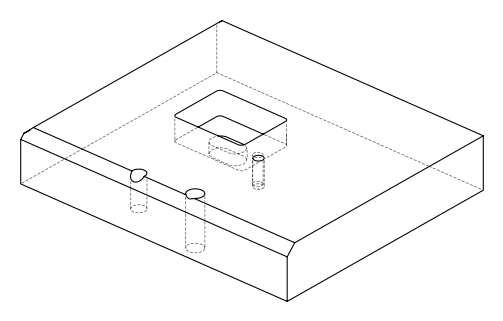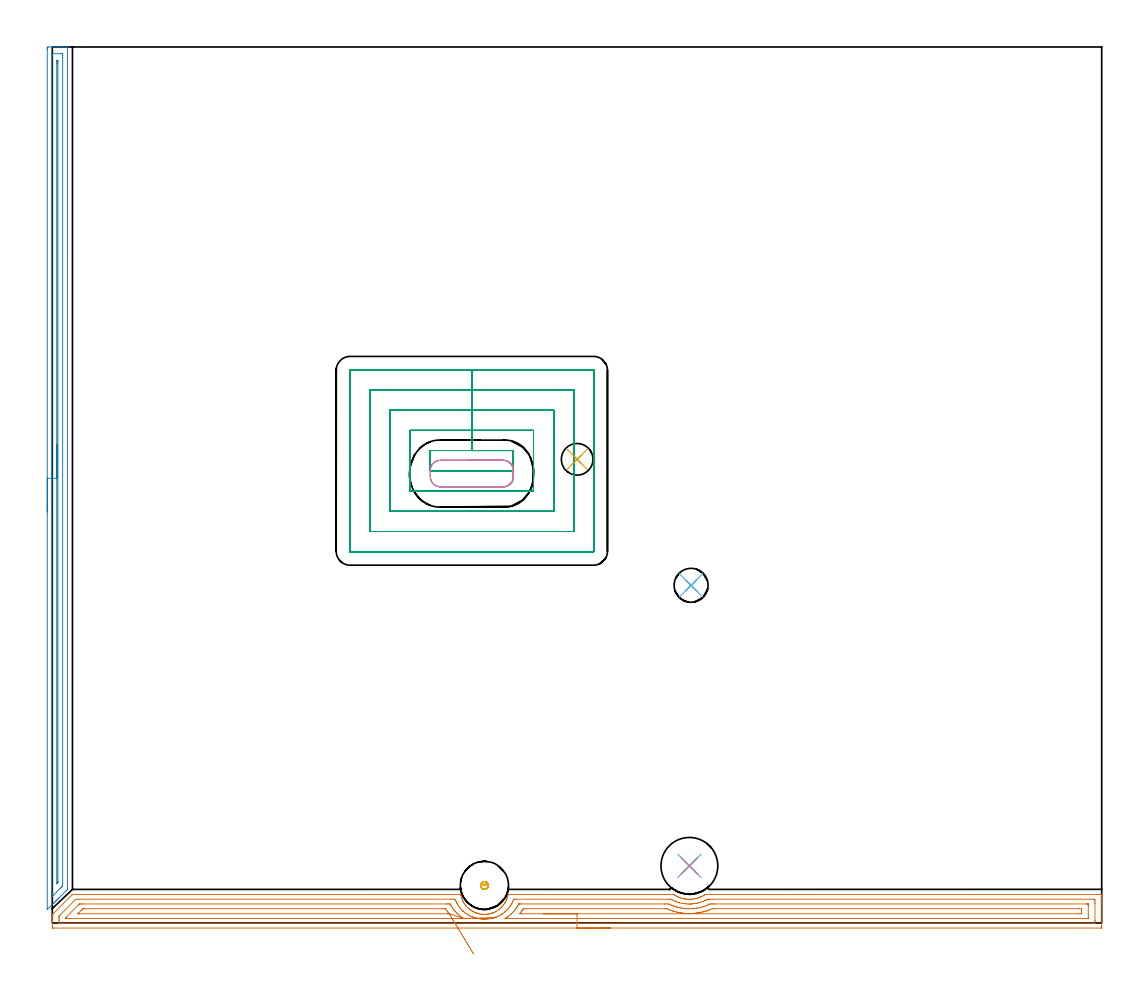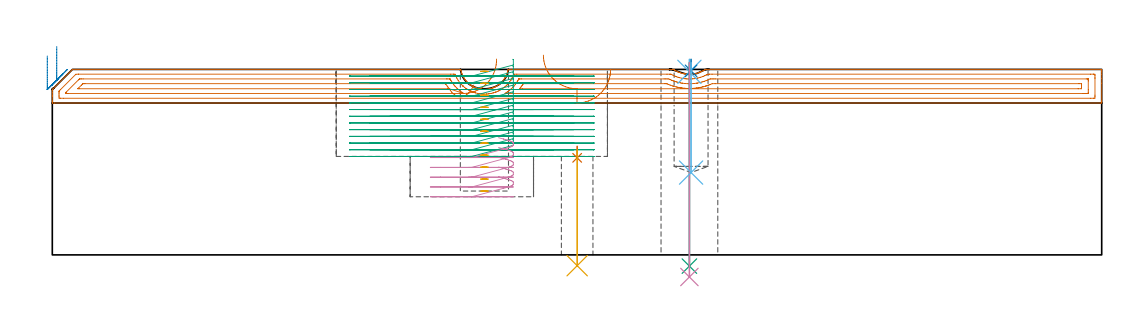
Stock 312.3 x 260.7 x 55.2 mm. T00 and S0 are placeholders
(PLAN: 12 operations, 7 tool changes, 41 min)
(1 AREA_MILL | FG_CHAMFER_SURFACE | UGT0205_001 | 10.16 min | 15621 mm3)
(2 AREA_MILL_1 | FG_CHAMFER_SURFACE_1 | UGT0205_001 | 6.24 min | 4547 mm3)
(3 MILL_RECTANGULAR_POCKET | POCKET_RECTANGULAR_STRAIGHT | NXT0201_009 | Follow Part, ap 2, ae 75% | 22.18 min | 129449 mm3)
(4 MILL_RECTANGULAR_POCKET_1 | POCKET_RECTANGULAR_STRAIGHT_1 | UGT0201_130 | Follow Part, ap 3, ae 75% | 1.08 min | 7922 mm3)
(5 MILL_BLIND_HOLE_FROM_SOLID_MATERIAL | STEP1POCKET | UGT0201_130 | Spiral | 0.49 min | 5665 mm3)
(6 SPOT_DRILL | STEP1HOLE | NXT0321_9005460120000 | 0.03 min | 1 mm3)
(7 SPOT_DRILL_1 | STEP1HOLE_1 | NXT0321_9005460120000 | 0.03 min | 7 mm3)
(8 SPOT_DRILL_2 | STEP1POCKET_1 | NXT0321_9005460120000 | 0.03 min | 6 mm3)
(9 DRILL_THROUGH_HOLE_INTO_CENTER | STEP1HOLE | NXT0301_072 | 0.24 min | 4399 mm3)
(10 DRILL_TO_ENLARGE_THROUGH_HOLE | STEP1HOLE | UGT0301_292 | 0.26 min | 7951 mm3)
(11 DRILL_THROUGH_HOLE_INTO_CENTER_1 | STEP1HOLE_1 | NXT0301_065 | 0.14 min | 2020 mm3)
(12 DRILL_BLIND_HOLE_INTO_CENTER | STEP1POCKET_1 | NXT0301_072 | 0.13 min | 2344 mm3)
(TOOL UGT0205_001 | Chamfer Mill 20 x 3 x 45 deg. | D20 FL50 Z2)
(TOOL NXT0201_009 | ENDMILL 8mm [2P460-0800-NA 1630] | D8 FL26 Z6)
(TOOL UGT0201_130 | Carbide End Mill 12.0 | D12 FL15 Z4)
(TOOL NXT0321_9005460120000 | NC Spot Drill, 142deg, 12mm, Carbide, Uncoated | D12 PA142 FL30 Z2)
(TOOL NXT0301_072 | Carbide Drill 10.1mm [860.1-1010-051A1-MM 2214] | D10.1 PA140 FL71 Z2)
(TOOL UGT0301_292 | Twist Drill 16.9 mm | D16.9 PA118 FL120 Z2)
(TOOL NXT0301_065 | Carbide Drill 9.4mm [860.1-0940-075A1-MM 2214] | D9.4 PA140 FL98 Z2)
(OP 1 AREA_MILL)
G17 G21 G94 G90
T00 M6
G54
G17 G0 G90 X166.15 Y-1.5 S1061 M3
G43 Z65.2 H0
Z55.2
G94 G1 X166.112 Z54.328 F250.
X165.998 Z53.463
X165.809 Z52.612
X165.547 Z51.78
X165.213 Z50.974
X164.81 Z50.2
X164.342 Z49.464
X163.81 Z48.772
X163.221 Z48.129
X162.578 Z47.54
X161.886 Z47.008
X161.15 Z46.54
X160.376 Z46.137
X159.57 Z45.803
X158.738 Z45.541
X157.887 Z45.352
X157.022 Z45.238
X156.15 Z45.2
X0.625
X0.073 Y-1.493 Z45.203
X0.008 Y-1.491 Z45.205
X0. Y-0.944 Z45.75
Y0.48 Z47.176
Y0.833 Z47.529
Y1.54 Z48.24
Y2.167 Z48.866
Y2.258 Z48.958
X0.01 Y2.508 Z49.204
X0.111 Y2.611 Z49.309
X0.178 Y2.679 Z49.377
X5.888 Y8.389 Z55.087
X5.988 Y8.488 Z55.188
X6.012 Y8.5 Z55.2
X121.291
X121.543 Y8.496 Z55.19
X121.588 Y8.319 Z55.015
X121.632 Y8.128 Z54.826
X121.76 Y7.651 Z54.35
X121.909 Y7.206 Z53.906
X122.085 Y6.767 Z53.467
X122.205 Y6.506 Z53.206
X122.376 Y6.193 Z52.891
X122.483 Y6.015 Z52.713
X122.561 Y5.885 Z52.582
X122.82 Y5.506 Z52.203
X123.098 Y5.138 Z51.836
X123.217 Y5. Z51.699
X123.372 Y4.84 Z51.54
X123.595 Y4.61 Z51.309
X123.991 Y4.24 Z50.936
X124.139 Y4.117 Z50.816
X124.171 Y4.093 Z50.792
X124.506 Y3.849 Z50.548
X124.753 Y3.686 Z50.385
X124.885 Y3.599 Z50.297
X125.218 Y3.41 Z50.107
X125.557 Y3.234 Z49.931
X125.667 Y3.183 Z49.88
X125.778 Y3.135 Z49.832
X125.975 Y3.061 Z49.758
X126.207 Y2.976 Z49.669
X126.222 Y2.97 Z49.664
X126.41 Y2.907 Z49.606
X126.671 Y2.823 Z49.523
X127.117 Y2.714 Z49.413
X127.565 Y2.636 Z49.331
X127.769 Y2.611 Z49.309
X128.011 Y2.586 Z49.279
X128.352 Y2.567 Z49.264
X128.407 Y2.564 Z49.259
X128.458 Y2.562 Z49.256
X128.859 Y2.567 Z49.257
X128.882 Z49.258
X128.905 Z49.259
X128.979 Y2.572 Z49.266
X129.102 Y2.58 Z49.277
X129.335 Y2.598 Z49.293
X129.351 Y2.599 Z49.294
X129.446 Y2.611 Z49.309
X129.799 Y2.66 Z49.359
X130.245 Y2.753 Z49.448
X130.342 Y2.778 Z49.476
X130.693 Y2.875 Z49.57
X130.896 Y2.943 Z49.641
X131.123 Y3.021 Z49.718
X131.138 Y3.026 Z49.723
X131.565 Y3.202 Z49.902
X131.638 Y3.233 Z49.932
X132.017 Y3.43 Z50.125
X132.031 Y3.437 Z50.133
X132.484 Y3.71 Z50.407
X132.924 Y4.011 Z50.71
X133.061 Y4.117 Z50.816
X133.448 Y4.459 Z51.157
X133.818 Y4.817 Z51.517
X133.981 Y5. Z51.7
X134.324 Y5.435 Z52.134
X134.642 Y5.885 Z52.582
X134.711 Y5.994 Z52.692
X134.805 Y6.167 Z52.863
X134.922 Y6.378 Z53.075
X135.113 Y6.768 Z53.466
X135.23 Y7.056 Z53.754
X135.291 Y7.207 Z53.905
X135.438 Y7.651 Z54.35
X135.466 Y7.757 Z54.455
X135.516 Y7.944 Z54.64
X135.604 Y8.269 Z54.969
X135.633 Y8.394 Z55.094
X135.659 Y8.501 Z55.2
X184.752 Y8.5
X184.863 Y8.496 Z55.189
X185.061 Y8.381 Z55.078
X185.195 Y8.298 Z54.995
X185.629 Y8.05 Z54.748
X186.05 Y7.843 Z54.539
X186.2 Y7.776 Z54.473
X186.477 Y7.651 Z54.35
X186.522 Y7.634 Z54.333
X186.987 Y7.473 Z54.171
X187.415 Y7.345 Z54.043
X187.861 Y7.239 Z53.938
X187.965 Y7.22 Z53.919
X188.308 Y7.16 Z53.854
X188.328 Y7.157 Z53.851
X188.755 Y7.101 Z53.799
X189.133 Y7.07 Z53.768
X189.202 Y7.065 Z53.761
X189.222 Z53.76
X189.425 Y7.053 Z53.753
X189.732 Y7.057
X189.741 Z53.754
X189.816 Z53.756
X190.115 Y7.074 Z53.766
X190.289 Y7.088 Z53.785
X190.542 Y7.11 Z53.81
X190.988 Y7.172 Z53.87
X191.436 Y7.259 Z53.958
X191.882 Y7.372 Z54.069
X192.304 Y7.503 Z54.201
X192.723 Y7.652 Z54.35
X192.775 Y7.674 Z54.37
X192.797 Y7.684 Z54.38
X192.965 Y7.76 Z54.458
X193.225 Y7.878 Z54.575
X193.244 Y7.888 Z54.584
X193.668 Y8.101 Z54.799
X193.691 Y8.114 Z54.812
X193.908 Y8.241 Z54.94
X194.092 Y8.351 Z55.045
X194.337 Y8.499 Z55.186
X194.584 Y8.5 Z55.2
X312.122
X312.29 Y8.497 Z55.188
X312.293 Y8.458 Z55.149
X312.3 Y8.058 Z54.758
Y7.763 Z54.462
Y7.056 Z53.751
Y5.813 Z52.51
Y4.389 Z51.084
Y-0.944 Z45.753
X312.298 Y-1.214 Z45.483
X312.29 Y-1.492 Z45.206
X312.011 Y-1.499 Z45.199
X156.15 Y-1.5 Z45.2
Y-0.086 Z46.614
X3.337
X2.441 Y-0.084 Z46.616
X2.412 Y-0.083 Z46.617
X2.01 Y-0.056 Z46.644
X2.003 Y0.352 Z47.052
X2.001 Y0.833 Z47.533
X2. Y1.243 Z47.943
X2.003 Y1.722 Z48.422
X2.007 Y1.927 Z48.627
X2.01 Y2.028 Z48.728
X2.047 Y2.085 Z48.785
X2.412 Y2.462 Z49.162
X2.487 Y2.537 Z49.237
X6.881 Y6.931 Z53.631
X6.946 Y6.991 Z53.691
X7.017 Y7.056 Z53.756
X7.746 Y7.084 Z53.784
X7.775 Y7.085 Z53.785
X118.579 Y7.086 Z53.786
X119.474 Y7.084 Z53.784
X119.503 Y7.083 Z53.783
X119.893 Y7.056 Z53.756
X120.152 Y6.41 Z53.11
X120.267 Y6.167 Z52.867
X120.397 Y5.901 Z52.601
X120.764 Y5.278 Z51.978
X121.291 Y4.538 Z51.238
X121.413 Y4.389 Z51.089
X121.785 Y3.988 Z50.688
X122.185 Y3.585 Z50.285
X122.228 Y3.543 Z50.243
X122.243 Y3.529 Z50.229
X122.276 Y3.5 Z50.2
X122.713 Y3.134 Z49.834
X123.079 Y2.863 Z49.563
X123.173 Y2.799 Z49.499
X123.464 Y2.611 Z49.311
X123.972 Y2.311 Z49.011
X124.593 Y1.994 Z48.694
X124.866 Y1.877 Z48.577
X124.912 Y1.858 Z48.558
X124.948 Y1.845 Z48.545
X125.285 Y1.722 Z48.422
X125.76 Y1.57 Z48.27
X125.98 Y1.503 Z48.203
X126.654 Y1.345 Z48.045
X127.117 Y1.262 Z47.962
X127.548 Y1.21 Z47.91
X127.824 Y1.182 Z47.882
X128.111 Y1.162 Z47.862
X128.28 Y1.154 Z47.854
X128.441 Y1.151 Z47.851
X128.622 Y1.153 Z47.853
X129.188 Y1.169 Z47.869
X129.335 Y1.181 Z47.881
X129.831 Y1.229 Z47.929
X130.229 Y1.286 Z47.986
X130.596 Y1.357 Z48.057
X131.123 Y1.482 Z48.182
X131.313 Y1.533 Z48.233
X131.922 Y1.722 Z48.422
X132.003 Y1.75 Z48.45
X132.017 Y1.755 Z48.455
X132.622 Y2.009 Z48.709
X132.911 Y2.147 Z48.847
X133.218 Y2.306 Z49.006
X133.745 Y2.611 Z49.311
X133.791 Y2.638 Z49.338
X133.804 Y2.647 Z49.347
X133.912 Y2.718 Z49.418
X134.515 Y3.156 Z49.856
X134.698 Y3.304 Z50.004
X134.803 Y3.396 Z50.096
X134.917 Y3.5 Z50.2
X135.262 Y3.829 Z50.529
X135.592 Y4.163 Z50.863
X135.698 Y4.284 Z50.984
X135.783 Y4.389 Z51.089
X136.089 Y4.784 Z51.484
X136.447 Y5.278 Z51.978
X136.463 Y5.301 Z52.001
X136.486 Y5.337 Z52.037
X136.78 Y5.874 Z52.574
X136.925 Y6.167 Z52.867
X137.066 Y6.479 Z53.179
X137.306 Y7.056 Z53.756
X137.326 Y7.079 Z53.779
X137.352 Y7.083 Z53.783
X137.38 Y7.084 Z53.784
X138.243 Y7.086 Z53.786
X182.935
X183.83 Y7.084 Z53.784
X183.859 Y7.082 Z53.782
X184.168 Y7.056 Z53.756
X184.752 Y6.765 Z53.465
X185.305 Y6.506 Z53.206
X185.646 Y6.365 Z53.065
X185.705 Y6.342 Z53.042
X185.753 Y6.326 Z53.026
X186.227 Y6.167 Z52.867
X186.54 Y6.073 Z52.773
X186.671 Y6.037 Z52.737
X187.434 Y5.863 Z52.563
X187.808 Y5.794 Z52.494
X188.328 Y5.725 Z52.425
X188.819 Y5.678 Z52.378
X189.222 Y5.652 Z52.352
X189.745 Y5.646 Z52.346
X189.922
X189.959
X190.011 Y5.649 Z52.349
X190.115 Y5.657 Z52.357
X190.589 Y5.695 Z52.395
X191.009 Y5.74 Z52.44
X191.386 Y5.792 Z52.492
X191.903 Y5.89 Z52.59
X192.131 Y5.94 Z52.64
X192.797 Y6.113 Z52.813
X192.839 Y6.125 Z52.825
X192.974 Y6.167 Z52.867
X193.583 Y6.381 Z53.081
X193.691 Y6.421 Z53.121
X194.132 Y6.616 Z53.316
X194.584 Y6.83 Z53.53
X194.736 Y6.905 Z53.605
X195.037 Y7.056 Z53.756
X195.45 Y7.083 Z53.783
X195.478 Y7.084 Z53.784
X196.342 Y7.086 Z53.786
X308.964
X309.859 Y7.084 Z53.784
X309.888 Y7.083 Z53.783
X310.29 Y7.056 Z53.756
X310.297 Y6.648 Z53.348
X310.299 Y6.167 Z52.867
X310.3 Y5.757 Z52.457
X310.299 Y0.833 Z47.533
X310.298 Y0.426 Z47.126
X310.29 Y-0.056 Z46.644
X309.916 Y-0.083 Z46.617
X309.888 Y-0.084 Z46.616
X309.024 Y-0.086 Z46.614
X156.15
Y1.328 Z48.028
X134.698 Y1.329 Z48.029
X134.941 Y1.481 Z48.181
X135.322 Y1.722 Z48.422
X135.482 Y1.831 Z48.531
X135.592 Y1.909 Z48.609
X135.999 Y2.207 Z48.907
X136.48 Y2.611 Z49.311
X136.486 Y2.616 Z49.316
X136.935 Y3.053 Z49.753
X137.38 Y3.51 Z50.21
X137.763 Y4.003 Z50.703
X138.051 Y4.389 Z51.089
X138.144 Y4.518 Z51.218
X138.274 Y4.707 Z51.407
X138.484 Y5.068 Z51.768
X138.602 Y5.278 Z51.978
X138.803 Y5.64 Z52.34
X138.827 Y5.665 Z52.365
X138.871 Y5.667 Z52.367
X138.969 Y5.669 Z52.369
X139.167 Y5.671 Z52.371
X139.665
X182.071
X182.57 Y5.67 Z52.37
X182.965 Y5.668 Z52.368
X183.47 Y5.664 Z52.364
X183.859 Y5.485 Z52.185
X184.32 Y5.278 Z51.978
X184.752 Y5.104 Z51.804
X185.024 Y5.007 Z51.707
X185.646 Y4.81 Z51.51
X185.931 Y4.725 Z51.425
X186.294 Y4.634 Z51.334
X186.54 Y4.579 Z51.279
X186.941 Y4.493 Z51.193
X187.423 Y4.4 Z51.1
X187.434 Y4.398 Z51.098
X187.501 Y4.389 Z51.089
X188.328 Y4.295 Z50.995
X188.432 Y4.286 Z50.986
X189.222 Y4.238 Z50.938
X189.375 Y4.236 Z50.936
X190.115 Y4.243 Z50.943
X190.256 Y4.249 Z50.949
X191.009 Y4.306 Z51.006
X191.085 Y4.314 Z51.014
X191.706 Y4.389 Z51.089
X191.876 Y4.415 Z51.115
X191.903 Y4.42 Z51.12
X192.618 Y4.566 Z51.266
X192.797 Y4.606 Z51.306
X193.329 Y4.748 Z51.448
X193.691 Y4.851 Z51.551
X194.013 Y4.957 Z51.657
X194.584 Y5.154 Z51.854
X194.675 Y5.188 Z51.888
X194.89 Y5.278 Z51.978
X195.295 Y5.46 Z52.16
X195.733 Y5.659 Z52.359
X195.983 Y5.665 Z52.365
X196.372 Y5.669 Z52.369
X196.871 Y5.671 Z52.371
X197.266
X307.705
X308.1 Y5.669 Z52.369
X308.232 Y5.667 Z52.367
X308.275 Y5.665 Z52.365
X308.29 Y5.654 Z52.354
X308.293 Y5.609 Z52.309
X308.297 Y5.477 Z52.177
X308.299 Y5.278 Z51.978
X308.3 Y5.079 Z51.779
Y2.412 Z49.112
X308.298 Y1.722 Z48.422
X308.297 Y1.527 Z48.227
X308.288 Y1.335 Z48.035
X308.1 Y1.333 Z48.033
X307.601 Y1.33 Z48.03
X307.206 Y1.329 Z48.029
X306.708 Y1.328 Z48.028
X156.15
Y2.743 Z49.443
X139.928
X139.352 Y2.748 Z49.448
X139.167 Y2.75 Z49.45
X139.146 Y2.831 Z49.531
X139.167 Y2.867 Z49.567
X139.443 Y3.226 Z49.926
X139.651 Y3.5 Z50.2
X139.825 Y3.735 Z50.435
X140.061 Y4.063 Z50.763
X140.2 Y4.251 Z50.951
X140.955 Y4.256 Z50.956
X141.088 Y4.257 Z50.957
X182.204
X182.584 Y4.253 Z50.953
X182.774 Y4.25 Z50.95
X182.867 Y4.241 Z50.941
X182.965 Y4.201 Z50.901
X183.296 Y4.06 Z50.76
X183.859 Y3.839 Z50.539
X184.698 Y3.554 Z50.254
X184.752 Y3.537 Z50.237
X184.872 Y3.5 Z50.2
X185.646 Y3.3 Z50.
X185.914 Y3.234 Z49.934
X186.14 Y3.186 Z49.886
X186.54 Y3.106 Z49.806
X187.022 Y3.021 Z49.721
X187.253 Y2.988 Z49.688
X187.434 Y2.965 Z49.665
X188.044 Y2.894 Z49.594
X188.141 Y2.885 Z49.585
X188.328 Y2.871 Z49.571
X189.003 Y2.828 Z49.528
X189.175 Y2.82 Z49.52
X189.222 Y2.819 Z49.519
X189.905 Y2.821 Z49.521
X190.067 Y2.823 Z49.523
X190.115 Y2.824 Z49.524
X190.758 Y2.861 Z49.561
X190.836 Y2.867 Z49.567
X191.009 Y2.883 Z49.583
X191.572 Y2.94 Z49.64
X191.763 Y2.962 Z49.662
X191.903 Y2.981 Z49.681
X192.357 Y3.048 Z49.748
X192.564 Y3.085 Z49.785
X192.797 Y3.13 Z49.83
X193.105 Y3.194 Z49.894
X193.547 Y3.294 Z49.994
X193.691 Y3.328 Z50.028
X193.827 Y3.364 Z50.064
X194.324 Y3.5 Z50.2
X194.524 Y3.56 Z50.26
X194.584 Y3.58 Z50.28
X195.188 Y3.788 Z50.488
X195.478 Y3.891 Z50.591
X195.836 Y4.033 Z50.733
X196.372 Y4.25 Z50.95
X196.509 Y4.252 Z50.952
X197.266 Y4.257 Z50.957
X197.399
X305.552
X306.211 Y4.252 Z50.952
X306.283 Y4.25 Z50.95
X306.29 Y4.157 Z50.857
X306.294 Y3.942 Z50.642
X306.3 Y3.512 Z50.212
X306.294 Y3.062 Z49.762
X306.29 Y2.843 Z49.543
X306.28 Y2.749 Z49.449
X306.175 Y2.747 Z49.447
X305.419 Y2.743 Z49.443
X305.286
X156.15
X155.278 Z49.481
X154.414 Z49.595
X153.562 Z49.783
X152.73 Z50.046
X151.924 Z50.38
X151.15 Z50.782
X150.414 Z51.251
X149.722 Z51.782
X149.079 Z52.372
X148.49 Z53.015
X147.959 Z53.707
X147.49 Z54.443
X147.087 Z55.216
X146.753 Z56.022
X146.491 Z56.854
X146.302 Z57.706
X146.188 Z58.571
X146.15 Z59.443
G0 X132.192 Y1.58 Z58.283
G1 X132.176 Y1.579 Z57.411
X132.084 Y1.577 Z56.543
X131.917 Y1.573 Z55.687
X131.675 Y1.567 Z54.849
X131.362 Y1.559 Z54.034
X130.979 Y1.549 Z53.251
X130.529 Y1.538 Z52.503
X130.015 Y1.525 Z51.798
X129.442 Y1.511 Z51.14
X128.814 Y1.495 Z50.535
X128.136 Y1.478 Z49.987
X127.412 Y1.46 Z49.5
X126.649 Y1.441 Z49.078
X125.852 Y1.421 Z48.724
X125.027 Y1.4 Z48.441
X124.181 Y1.379 Z48.231
X123.319 Y1.357 Z48.095
X122.449 Y1.335 Z48.035
X122.326 Y1.332 Z48.032
X122.185 Y1.33 Z48.03
X121.687 Y1.329 Z48.029
X121.291 Y1.328 Z48.028
X4.596 Y1.329 Z48.029
X4.2 Y1.331 Z48.031
X4.068 Y1.333 Z48.033
X4.025 Y1.335 Z48.035
X4.01 Y1.346 Z48.046
X4.008 Y1.391 Z48.091
X4.01 Y1.523 Z48.223
X4.015 Y1.603 Z48.303
X4.085 Y1.682 Z48.382
X4.122 Y1.722 Z48.422
X7.775 Y5.375 Z52.075
X8.047 Y5.636 Z52.336
X8.091 Y5.665 Z52.365
X8.149 Y5.667 Z52.367
X8.275 Y5.67 Z52.37
X8.669 Y5.671 Z52.371
X9.167
X117.32
X117.716 Y5.67 Z52.37
X118.218 Y5.667 Z52.367
X118.329 Y5.664 Z52.364
X118.381 Y5.657 Z52.357
X118.416 Y5.594 Z52.294
X118.566 Y5.321 Z52.021
X118.609 Y5.246 Z51.946
X118.935 Y4.707 Z51.407
X119.157 Y4.389 Z51.089
X119.503 Y3.904 Z50.604
X119.685 Y3.676 Z50.376
X119.846 Y3.5 Z50.2
X120.397 Y2.93 Z49.63
X120.73 Y2.611 Z49.311
X121.291 Y2.14 Z48.84
X121.88 Y1.722 Z48.422
X122.449 Y1.335 Z48.035
X118.126 Y2.748 Z49.448
X118.121 Y2.747 Z49.447
X118.086 Y2.744 Z49.444
X118.012 Y2.743 Z49.443
X117.716
X8.144 Y2.744 Z49.444
X7.775 Y2.746 Z49.446
X7.636 Y2.75 Z49.45
X7.613 Y2.754 Z49.454
X7.62 Y2.765 Z49.465
X7.639 Y2.787 Z49.487
X7.775 Y2.926 Z49.626
X8.669 Y3.82 Z50.52
X8.956 Y4.104 Z50.804
X9.046 Y4.19 Z50.89
X9.1 Y4.239 Z50.939
X9.183 Y4.25 Z50.95
X9.563 Y4.255 Z50.955
X9.696 Y4.257 Z50.957
X116.061
X116.822 Y4.252 Z50.952
X116.961 Y4.25 Z50.95
X117.06 Y4.176 Z50.876
X117.127 Y4.085 Z50.785
X117.547 Y3.5 Z50.2
X117.716 Y3.269 Z49.969
X118.04 Y2.862 Z49.562
X118.12 Y2.759 Z49.459
X118.126 Y2.748 Z49.448
X118.483 Y2.16 Z48.91
X118.863 Y1.535 Z48.435
X119.263 Y0.877 Z48.025
X119.68 Y0.191 Z47.684
X120.111 Y-0.518 Z47.414
X120.552 Y-1.245 Z47.218
X121. Y-1.983 Z47.096
X121.453 Y-2.728 Z47.05
X121.905 Y-3.473 Z47.08
X122.355 Y-4.213 Z47.186
X122.798 Y-4.942 Z47.367
X123.231 Y-5.655 Z47.622
X123.651 Y-6.347 Z47.949
X124.055 Y-7.011 Z48.344
X124.439 Y-7.644 Z48.806
X124.801 Y-8.239 Z49.331
X125.137 Y-8.793 Z49.915
X125.446 Y-9.302 Z50.552
G0 Z65.2
M5
M2
(OP 2 AREA_MILL_1)
G17 G21 G94 G90
T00 M6
G54
G17 G0 G90 X-1.5 Y122.35 S1061 M3
G43 Z65.2 H0
Z59.2
G94 G1 Y122.388 Z58.328 F250.
Y122.502 Z57.464
Y122.691 Z56.612
Y122.953 Z55.78
Y123.287 Z54.974
Y123.69 Z54.2
Y124.159 Z53.464
Y124.69 Z52.772
Y125.279 Z52.129
Y125.922 Z51.54
Y126.614 Z51.009
Y127.35 Z50.54
Y128.124 Z50.137
Y128.93 Z49.803
Y129.762 Z49.541
Y130.614 Z49.352
Y131.478 Z49.238
Y132.35 Z49.2
X-1.499 Y260.084 Z49.201
X-1.496 Y260.46 Z49.202
X-1.492 Y260.69 Z49.204
X-1.127 Y260.7 Z49.569
X1.5 Z52.194
X2.043 Z52.74
X2.376 Z53.072
X2.919 Z53.615
X3.252 Z53.946
X3.918 Z54.617
X4.217 Z54.916
X4.361 Y260.697 Z55.053
X4.498 Y260.69 Z55.188
X4.5 Y260.53 Z55.2
Y10.869
X4.493 Y9.999 Z55.193
X4.473 Y9.976 Z55.173
X4.127 Y9.626 Z54.825
X2.073 Y7.572 Z52.771
X1.938 Y7.436 Z52.634
X1.797 Y7.296 Z52.495
X1.643 Y7.142 Z52.341
X1.5 Y6.998 Z52.195
X1.351 Y6.85 Z52.049
X1.214 Y6.713 Z51.912
X1.062 Y6.56 Z51.757
X0.904 Y6.403 Z51.602
X0.784 Y6.283 Z51.482
X0.624 Y6.122 Z51.319
X0.457 Y5.956 Z51.155
X0.355 Y5.854 Z51.053
X-0.544 Y4.955 Z50.154
X-1.492 Y4.008 Z49.206
X-1.495 Y4.019 Z49.205
X-1.5 Y4.17 Z49.2
Y132.35
X-0.086 Z50.614
X-0.085 Y258.127 Z50.615
X-0.084 Y258.297 Z50.616
X-0.079 Y258.658 Z50.621
X-0.073 Y258.69 Z50.627
X-0.008 Y258.694 Z50.692
X0.097 Y258.698 Z50.797
X0.229 Y258.7 Z50.929
X2.857 Y258.699 Z53.557
X3.025 Y258.695 Z53.725
X3.055 Y258.691 Z53.755
X3.079 Y258.686 Z53.779
X3.08 Y258.648 Z53.78
X3.084 Y258.468 Z53.784
X3.085 Y258.297 Z53.785
X3.086 Y257.573 Z53.786
X3.085 Y11.932 Z53.785
X3.084 Y11.762 Z53.784
X3.08 Y11.045 Z53.78
X2.915 Y10.869 Z53.615
X2.644 Y10.595 Z53.344
X2.376 Y10.325 Z53.076
X0.24 Y8.19 Z50.94
X0.066 Y8.018 Z50.766
X-0.011 Y7.944 Z50.689
X-0.074 Y7.887 Z50.626
X-0.08 Y8.014 Z50.62
X-0.083 Y8.19 Z50.617
X-0.085 Y8.632 Z50.615
X-0.086 Y8.913 Z50.614
Y132.35
X1.328 Z52.028
X1.329 Y255.792 Z52.029
X1.333 Y256.511 Z52.033
X1.335 Y256.678 Z52.035
X1.5 Y256.69 Z52.2
X1.665 Y256.676 Z52.365
X1.669 Y256.511 Z52.369
X1.671 Y256.336 Z52.371
Y12.306
X1.668 Y12.189 Z52.368
X1.665 Y12.099 Z52.365
X1.644 Y12.055 Z52.344
X1.5 Y11.901 Z52.2
X1.432 Y11.832 Z52.132
X1.363 Y11.762 Z52.063
X1.347 Y11.753 Z52.047
X1.335 Y11.75 Z52.035
X1.331 Y11.762 Z52.031
X1.329 Y11.784 Z52.029
X1.328 Y132.35 Z52.028
Y133.222 Z52.067
Y134.087 Z52.18
Y134.938 Z52.369
Y135.77 Z52.632
Y136.576 Z52.965
Y137.35 Z53.368
Y138.086 Z53.837
Y138.778 Z54.368
Y139.421 Z54.957
Y140.01 Z55.601
Y140.542 Z56.293
Y141.01 Z57.028
Y141.413 Z57.802
Y141.747 Z58.608
Y142.009 Z59.44
Y142.198 Z60.292
Y142.312 Z61.157
Y142.35 Z62.028
G0 Z65.2
M5
M2
(OP 3 MILL_RECTANGULAR_POCKET)
G17 G21 G94 G90
T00 M6
G54
G17 G0 G90 X137.018 Y134.5 S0 M3
G43 Z65.2 H1
Z58.2
G94 G1 X137.2 Z58.151 F250.
Y140.6 Z56.517
X124.85 Z53.208
X112.5 F500.
Y134.5
X137.2
Y140.6
X124.85
Y146.6
X106.5
Y128.5
X143.2
Y146.6
X124.85
Y152.6
X100.5
Y122.5
X149.2
Y152.6
X124.85
Y158.6
X94.5
Y116.5
X155.2
Y158.6
X124.85
Y164.6
X88.6
X88.545 Y164.595
X88.505 Y164.555
X88.5 Y164.5
Y110.6
X88.505 Y110.545
X88.545 Y110.505
X88.6 Y110.5
X161.1
X161.155 Y110.505
X161.195 Y110.545
X161.2 Y110.6
Y164.5
X161.195 Y164.555
X161.155 Y164.595
X161.1 Y164.6
X124.85
X123.85
G0 X137.018 Y134.5 Z56.208
G1 X137.2 Z56.159 F250.
Y140.6 Z54.524
X124.85 Z51.215
X112.5 F500.
Y134.5
X137.2
Y140.6
X124.85
Y146.6
X106.5
Y128.5
X143.2
Y146.6
X124.85
Y152.6
X100.5
Y122.5
X149.2
Y152.6
X124.85
Y158.6
X94.5
Y116.5
X155.2
Y158.6
X124.85
Y164.6
X88.6
X88.545 Y164.595
X88.505 Y164.555
X88.5 Y164.5
Y110.6
X88.505 Y110.545
X88.545 Y110.505
X88.6 Y110.5
X161.1
X161.155 Y110.505
X161.195 Y110.545
X161.2 Y110.6
Y164.5
X161.195 Y164.555
X161.155 Y164.595
X161.1 Y164.6
X124.85
X123.85
G0 X137.018 Y134.5 Z54.215
G1 X137.2 Z54.167 F250.
Y140.6 Z52.532
X124.85 Z49.223
X112.5 F500.
Y134.5
X137.2
Y140.6
X124.85
Y146.6
X106.5
Y128.5
X143.2
Y146.6
X124.85
Y152.6
X100.5
Y122.5
X149.2
Y152.6
X124.85
Y158.6
X94.5
Y116.5
X155.2
Y158.6
X124.85
Y164.6
X88.6
X88.545 Y164.595
X88.505 Y164.555
X88.5 Y164.5
Y110.6
X88.505 Y110.545
X88.545 Y110.505
X88.6 Y110.5
X161.1
X161.155 Y110.505
X161.195 Y110.545
X161.2 Y110.6
Y164.5
X161.195 Y164.555
X161.155 Y164.595
X161.1 Y164.6
X124.85
X123.85
G0 X137.018 Y134.5 Z52.223
G1 X137.2 Z52.174 F250.
Y140.6 Z50.54
X124.85 Z47.231
X112.5 F500.
Y134.5
X137.2
Y140.6
X124.85
Y146.6
X106.5
Y128.5
X143.2
Y146.6
X124.85
Y152.6
X100.5
Y122.5
X149.2
Y152.6
X124.85
Y158.6
X94.5
Y116.5
X155.2
Y158.6
X124.85
Y164.6
X88.6
X88.545 Y164.595
X88.505 Y164.555
X88.5 Y164.5
Y110.6
X88.505 Y110.545
X88.545 Y110.505
X88.6 Y110.5
X161.1
X161.155 Y110.505
X161.195 Y110.545
X161.2 Y110.6
Y164.5
X161.195 Y164.555
X161.155 Y164.595
X161.1 Y164.6
X124.85
X123.85
G0 X137.018 Y134.5 Z50.231
G1 X137.2 Z50.182 F250.
Y140.6 Z48.548
X124.85 Z45.238
X112.5 F500.
Y134.5
X137.2
Y140.6
X124.85
Y146.6
X106.5
Y128.5
X143.2
Y146.6
X124.85
Y152.6
X100.5
Y122.5
X149.2
Y152.6
X124.85
Y158.6
X94.5
Y116.5
X155.2
Y158.6
X124.85
Y164.6
X88.6
X88.545 Y164.595
X88.505 Y164.555
X88.5 Y164.5
Y110.6
X88.505 Y110.545
X88.545 Y110.505
X88.6 Y110.5
X161.1
X161.155 Y110.505
X161.195 Y110.545
X161.2 Y110.6
Y164.5
X161.195 Y164.555
X161.155 Y164.595
X161.1 Y164.6
X124.85
X123.85
G0 X137.018 Y134.5 Z48.238
G1 X137.2 Z48.19 F250.
Y140.6 Z46.555
X124.85 Z43.246
X112.5 F500.
Y134.5
X137.2
Y140.6
X124.85
Y146.6
X106.5
Y128.5
X143.2
Y146.6
X124.85
Y152.6
X100.5
Y122.5
X149.2
Y152.6
X124.85
Y158.6
X94.5
Y116.5
X155.2
Y158.6
X124.85
Y164.6
X88.6
X88.545 Y164.595
X88.505 Y164.555
X88.5 Y164.5
Y110.6
X88.505 Y110.545
X88.545 Y110.505
X88.6 Y110.5
X161.1
X161.155 Y110.505
X161.195 Y110.545
X161.2 Y110.6
Y164.5
X161.195 Y164.555
X161.155 Y164.595
X161.1 Y164.6
X124.85
X123.85
G0 X137.018 Y134.5 Z46.246
G1 X137.2 Z46.197 F250.
Y140.6 Z44.563
X124.85 Z41.254
X112.5 F500.
Y134.5
X137.2
Y140.6
X124.85
Y146.6
X106.5
Y128.5
X143.2
Y146.6
X124.85
Y152.6
X100.5
Y122.5
X149.2
Y152.6
X124.85
Y158.6
X94.5
Y116.5
X155.2
Y158.6
X124.85
Y164.6
X88.6
X88.545 Y164.595
X88.505 Y164.555
X88.5 Y164.5
Y110.6
X88.505 Y110.545
X88.545 Y110.505
X88.6 Y110.5
X161.1
X161.155 Y110.505
X161.195 Y110.545
X161.2 Y110.6
Y164.5
X161.195 Y164.555
X161.155 Y164.595
X161.1 Y164.6
X124.85
X123.85
G0 X137.018 Y134.5 Z44.254
G1 X137.2 Z44.205 F250.
Y140.6 Z42.571
X124.85 Z39.262
X112.5 F500.
Y134.5
X137.2
Y140.6
X124.85
Y146.6
X106.5
Y128.5
X143.2
Y146.6
X124.85
Y152.6
X100.5
Y122.5
X149.2
Y152.6
X124.85
Y158.6
X94.5
Y116.5
X155.2
Y158.6
X124.85
Y164.6
X88.6
X88.545 Y164.595
X88.505 Y164.555
X88.5 Y164.5
Y110.6
X88.505 Y110.545
X88.545 Y110.505
X88.6 Y110.5
X161.1
X161.155 Y110.505
X161.195 Y110.545
X161.2 Y110.6
Y164.5
X161.195 Y164.555
X161.155 Y164.595
X161.1 Y164.6
X124.85
X123.85
G0 X137.018 Y134.5 Z42.262
G1 X137.2 Z42.213 F250.
Y140.6 Z40.578
X124.85 Z37.269
X112.5 F500.
Y134.5
X137.2
Y140.6
X124.85
Y146.6
X106.5
Y128.5
X143.2
Y146.6
X124.85
Y152.6
X100.5
Y122.5
X149.2
Y152.6
X124.85
Y158.6
X94.5
Y116.5
X155.2
Y158.6
X124.85
Y164.6
X88.6
X88.545 Y164.595
X88.505 Y164.555
X88.5 Y164.5
Y110.6
X88.505 Y110.545
X88.545 Y110.505
X88.6 Y110.5
X161.1
X161.155 Y110.505
X161.195 Y110.545
X161.2 Y110.6
Y164.5
X161.195 Y164.555
X161.155 Y164.595
X161.1 Y164.6
X124.85
X123.85
G0 X137.018 Y134.5 Z40.269
G1 X137.2 Z40.221 F250.
Y140.6 Z38.586
X124.85 Z35.277
X112.5 F500.
Y134.5
X137.2
Y140.6
X124.85
Y146.6
X106.5
Y128.5
X143.2
Y146.6
X124.85
Y152.6
X100.5
Y122.5
X149.2
Y152.6
X124.85
Y158.6
X94.5
Y116.5
X155.2
Y158.6
X124.85
Y164.6
X88.6
X88.545 Y164.595
X88.505 Y164.555
X88.5 Y164.5
Y110.6
X88.505 Y110.545
X88.545 Y110.505
X88.6 Y110.5
X161.1
X161.155 Y110.505
X161.195 Y110.545
X161.2 Y110.6
Y164.5
X161.195 Y164.555
X161.155 Y164.595
X161.1 Y164.6
X124.85
X123.85
G0 X137.018 Y134.5 Z38.277
G1 X137.2 Z38.228 F250.
Y140.6 Z36.594
X124.85 Z33.285
X112.5 F500.
Y134.5
X137.2
Y140.6
X124.85
Y146.6
X106.5
Y128.5
X143.2
Y146.6
X124.85
Y152.6
X100.5
Y122.5
X149.2
Y152.6
X124.85
Y158.6
X94.5
Y116.5
X155.2
Y158.6
X124.85
Y164.6
X88.6
X88.545 Y164.595
X88.505 Y164.555
X88.5 Y164.5
Y110.6
X88.505 Y110.545
X88.545 Y110.505
X88.6 Y110.5
X161.1
X161.155 Y110.505
X161.195 Y110.545
X161.2 Y110.6
Y164.5
X161.195 Y164.555
X161.155 Y164.595
X161.1 Y164.6
X124.85
X123.85
G0 X137.018 Y134.5 Z36.285
G1 X137.2 Z36.236 F250.
Y140.6 Z34.601
X124.85 Z31.292
X112.5 F500.
Y134.5
X137.2
Y140.6
X124.85
Y146.6
X106.5
Y128.5
X143.2
Y146.6
X124.85
Y152.6
X100.5
Y122.5
X149.2
Y152.6
X124.85
Y158.6
X94.5
Y116.5
X155.2
Y158.6
X124.85
Y164.6
X88.6
X88.545 Y164.595
X88.505 Y164.555
X88.5 Y164.5
Y110.6
X88.505 Y110.545
X88.545 Y110.505
X88.6 Y110.5
X161.1
X161.155 Y110.505
X161.195 Y110.545
X161.2 Y110.6
Y164.5
X161.195 Y164.555
X161.155 Y164.595
X161.1 Y164.6
X124.85
X123.85
G0 X137.018 Y134.5 Z34.292
G1 X137.2 Z34.244 F250.
Y140.6 Z32.609
X124.85 Z29.3
X112.5 F500.
Y134.5
X137.2
Y140.6
X124.85
Y146.6
X106.5
Y128.5
X143.2
Y146.6
X124.85
Y152.6
X100.5
Y122.5
X149.2
Y152.6
X124.85
Y158.6
X94.5
Y116.5
X155.2
Y158.6
X124.85
Y164.6
X88.6
X88.545 Y164.595
X88.505 Y164.555
X88.5 Y164.5
Y110.6
X88.505 Y110.545
X88.545 Y110.505
X88.6 Y110.5
X161.1
X161.155 Y110.505
X161.195 Y110.545
X161.2 Y110.6
Y164.5
X161.195 Y164.555
X161.155 Y164.595
X161.1 Y164.6
X124.85
X123.85
G0 Z65.2
M5
M2
(OP 4 MILL_RECTANGULAR_POCKET_1)
G17 G21 G94 G90
T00 M6
G54
G17 G0 G90 X132.804 Y129.8 S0 M3
G43 Z65.2 H0
Z34.877
G94 G1 X134.2 Z34.503 F250.
X134.373 Z34.456
X134.854 Y129.867 Z34.326
X135.318 Y130.011 Z34.196
X135.752 Y130.227 Z34.066
X136.146 Y130.51 Z33.936
X136.49 Y130.854 Z33.806
X136.773 Y131.248 Z33.676
X136.989 Y131.682 Z33.546
X137.133 Y132.146 Z33.416
X137.2 Y132.627 Z33.286
Y134.873 Z32.684
X137.133 Y135.354 Z32.554
X136.989 Y135.818 Z32.424
X136.773 Y136.252 Z32.294
X136.49 Y136.646 Z32.164
X136.146 Y136.99 Z32.034
X135.752 Y137.273 Z31.903
X135.318 Y137.489 Z31.773
X134.854 Y137.633 Z31.643
X134.373 Y137.7 Z31.513
X124.85 Z28.962
X115.5 F500.
G3 X112.5 Y134.7 R3.
G1 Y132.8
G3 X115.5 Y129.8 R3.
G1 X134.2
G3 X137.2 Y132.8 R3.
G1 Y134.7
G3 X134.2 Y137.7 R3.
G1 X124.85
X123.85
G0 X132.804 Y129.8 Z31.962
G1 X134.2 Z31.587 F250.
X134.373 Z31.541
X134.854 Y129.867 Z31.411
X135.318 Y130.011 Z31.281
X135.752 Y130.227 Z31.151
X136.146 Y130.51 Z31.021
X136.49 Y130.854 Z30.891
X136.773 Y131.248 Z30.761
X136.989 Y131.682 Z30.631
X137.133 Y132.146 Z30.501
X137.2 Y132.627 Z30.37
Y134.873 Z29.768
X137.133 Y135.354 Z29.638
X136.989 Y135.818 Z29.508
X136.773 Y136.252 Z29.378
X136.49 Y136.646 Z29.248
X136.146 Y136.99 Z29.118
X135.752 Y137.273 Z28.988
X135.318 Y137.489 Z28.858
X134.854 Y137.633 Z28.728
X134.373 Y137.7 Z28.598
X124.85 Z26.046
X115.5 F500.
G3 X112.5 Y134.7 R3.
G1 Y132.8
G3 X115.5 Y129.8 R3.
G1 X134.2
G3 X137.2 Y132.8 R3.
G1 Y134.7
G3 X134.2 Y137.7 R3.
G1 X124.85
X123.85
G0 X132.804 Y129.8 Z29.046
G1 X134.2 Z28.672 F250.
X134.373 Z28.626
X134.854 Y129.867 Z28.496
X135.318 Y130.011 Z28.366
X135.752 Y130.227 Z28.235
X136.146 Y130.51 Z28.105
X136.49 Y130.854 Z27.975
X136.773 Y131.248 Z27.845
X136.989 Y131.682 Z27.715
X137.133 Y132.146 Z27.585
X137.2 Y132.627 Z27.455
Y134.873 Z26.853
X137.133 Y135.354 Z26.723
X136.989 Y135.818 Z26.593
X136.773 Y136.252 Z26.463
X136.49 Y136.646 Z26.333
X136.146 Y136.99 Z26.203
X135.752 Y137.273 Z26.073
X135.318 Y137.489 Z25.943
X134.854 Y137.633 Z25.813
X134.373 Y137.7 Z25.683
X124.85 Z23.131
X115.5 F500.
G3 X112.5 Y134.7 R3.
G1 Y132.8
G3 X115.5 Y129.8 R3.
G1 X134.2
G3 X137.2 Y132.8 R3.
G1 Y134.7
G3 X134.2 Y137.7 R3.
G1 X124.85
X123.85
G0 X132.804 Y129.8 Z26.131
G1 X134.2 Z25.757 F250.
X134.373 Z25.71
X134.854 Y129.867 Z25.58
X135.318 Y130.011 Z25.45
X135.752 Y130.227 Z25.32
X136.146 Y130.51 Z25.19
X136.49 Y130.854 Z25.06
X136.773 Y131.248 Z24.93
X136.989 Y131.682 Z24.8
X137.133 Y132.146 Z24.67
X137.2 Y132.627 Z24.54
Y134.873 Z23.938
X137.133 Y135.354 Z23.808
X136.989 Y135.818 Z23.678
X136.773 Y136.252 Z23.548
X136.49 Y136.646 Z23.417
X136.146 Y136.99 Z23.287
X135.752 Y137.273 Z23.157
X135.318 Y137.489 Z23.027
X134.854 Y137.633 Z22.897
X134.373 Y137.7 Z22.767
X124.85 Z20.215
X115.5 F500.
G3 X112.5 Y134.7 R3.
G1 Y132.8
G3 X115.5 Y129.8 R3.
G1 X134.2
G3 X137.2 Y132.8 R3.
G1 Y134.7
G3 X134.2 Y137.7 R3.
G1 X124.85
X123.85
G0 X132.804 Y129.8 Z23.215
G1 X134.2 Z22.841 F250.
X134.373 Z22.795
X134.854 Y129.867 Z22.665
X135.318 Y130.011 Z22.535
X135.752 Y130.227 Z22.405
X136.146 Y130.51 Z22.275
X136.49 Y130.854 Z22.145
X136.773 Y131.248 Z22.015
X136.989 Y131.682 Z21.884
X137.133 Y132.146 Z21.754
X137.2 Y132.627 Z21.624
Y134.873 Z21.022
X137.133 Y135.354 Z20.892
X136.989 Y135.818 Z20.762
X136.773 Y136.252 Z20.632
X136.49 Y136.646 Z20.502
X136.146 Y136.99 Z20.372
X135.752 Y137.273 Z20.242
X135.318 Y137.489 Z20.112
X134.854 Y137.633 Z19.982
X134.373 Y137.7 Z19.852
X124.85 Z17.3
X115.5 F500.
G3 X112.5 Y134.7 R3.
G1 Y132.8
G3 X115.5 Y129.8 R3.
G1 X134.2
G3 X137.2 Y132.8 R3.
G1 Y134.7
G3 X134.2 Y137.7 R3.
G1 X124.85
X123.85
G0 Z65.2
M5
M2
(OP 5 MILL_BLIND_HOLE_FROM_SOLID_MATERIAL)
G17 G21 G94 G90
T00 M6
G54
G17 G0 G90 X128.6 Y11.2 S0 M3
G43 Z65.2 H0
Z54.636
G94 G3 X129.175 Y11.775 R0.575 F250.
X128.6 Y12.35 R0.575
X127.45 Y11.2 R1.15
X128.6 Y12.35 R-1.15
X128.025 Y11.775 R0.575
X128.6 Y11.2 R0.575
G0 Z51.073
G3 X129.175 Y11.775 R0.575
X128.6 Y12.35 R0.575
X127.45 Y11.2 R1.15
X128.6 Y12.35 R-1.15
X128.025 Y11.775 R0.575
X128.6 Y11.2 R0.575
G0 Z47.509
G3 X129.175 Y11.775 R0.575
X128.6 Y12.35 R0.575
X127.45 Y11.2 R1.15
X128.6 Y12.35 R-1.15
X128.025 Y11.775 R0.575
X128.6 Y11.2 R0.575
G0 Z43.945
G3 X129.175 Y11.775 R0.575
X128.6 Y12.35 R0.575
X127.45 Y11.2 R1.15
X128.6 Y12.35 R-1.15
X128.025 Y11.775 R0.575
X128.6 Y11.2 R0.575
G0 Z40.382
G3 X129.175 Y11.775 R0.575
X128.6 Y12.35 R0.575
X127.45 Y11.2 R1.15
X128.6 Y12.35 R-1.15
X128.025 Y11.775 R0.575
X128.6 Y11.2 R0.575
G0 Z36.818
G3 X129.175 Y11.775 R0.575
X128.6 Y12.35 R0.575
X127.45 Y11.2 R1.15
X128.6 Y12.35 R-1.15
X128.025 Y11.775 R0.575
X128.6 Y11.2 R0.575
G0 Z33.255
G3 X129.175 Y11.775 R0.575
X128.6 Y12.35 R0.575
X127.45 Y11.2 R1.15
X128.6 Y12.35 R-1.15
X128.025 Y11.775 R0.575
X128.6 Y11.2 R0.575
G0 Z29.691
G3 X129.175 Y11.775 R0.575
X128.6 Y12.35 R0.575
X127.45 Y11.2 R1.15
X128.6 Y12.35 R-1.15
X128.025 Y11.775 R0.575
X128.6 Y11.2 R0.575
G0 Z26.127
G3 X129.175 Y11.775 R0.575
X128.6 Y12.35 R0.575
X127.45 Y11.2 R1.15
X128.6 Y12.35 R-1.15
X128.025 Y11.775 R0.575
X128.6 Y11.2 R0.575
G0 Z22.564
G3 X129.175 Y11.775 R0.575
X128.6 Y12.35 R0.575
X127.45 Y11.2 R1.15
X128.6 Y12.35 R-1.15
X128.025 Y11.775 R0.575
X128.6 Y11.2 R0.575
G0 Z19.
G3 X129.175 Y11.775 R0.575
X128.6 Y12.35 R0.575
X127.45 Y11.2 R1.15
X128.6 Y12.35 R-1.15
X128.025 Y11.775 R0.575
X128.6 Y11.2 R0.575
G0 Z65.2
M5
M2
(OP 6 SPOT_DRILL)
G17 G21 G94 G90
T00 M6
G54
G17 G0 G90 X189.6 Y17. S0 M3
G43 Z65.2 H0
G94 G81 G98 Z54.473 F250. R58.2
G80
M5
M2
(OP 7 SPOT_DRILL_1)
G17 G21 G94 G90
T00 M6
G54
G17 G0 G90 X156.2 Y138. S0 M3
G43 Z65.2 H0
G94 G81 G98 Z28.887 F250. R32.3
G80
M5
M2
(OP 8 SPOT_DRILL_2)
G17 G21 G94 G90
T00 M6
G54
G17 G0 G90 X190.1 Y100.5 S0 M3
G43 Z65.2 H0
G94 G81 G98 Z54.765 F250. R58.2
G80
M5
M2
(OP 9 DRILL_THROUGH_HOLE_INTO_CENTER)
G17 G21 G94 G90
T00 M6
G54
G17 G0 G90 X189.6 Y17. S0 M3
G43 Z65.2 H1
G94 G73 G98 Z-3.338 F250. Q9.756 R57.2
G80
M5
M2
(OP 10 DRILL_TO_ENLARGE_THROUGH_HOLE)
G17 G21 G94 G90
T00 M6
G54
G17 G0 G90 X189.6 Y17. S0 M3
G43 Z65.2 H0
G94 G73 G98 Z-6.577 F250. Q15.444 R57.2
G80
M5
M2
(OP 11 DRILL_THROUGH_HOLE_INTO_CENTER_1)
G17 G21 G94 G90
T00 M6
G54
G17 G0 G90 X156.2 Y138. S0 M3
G43 Z65.2 H1
G94 G73 G98 Z-3.211 F250. Q8.128 R31.3
G80
M5
M2
(OP 12 DRILL_BLIND_HOLE_INTO_CENTER)
G17 G21 G94 G90
T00 M6
G54
G17 G0 G90 X190.1 Y100.5 S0 M3
G43 Z65.2 H1
G94 G81 G98 Z24.5 F250. R57.2
G80
M5
M2
